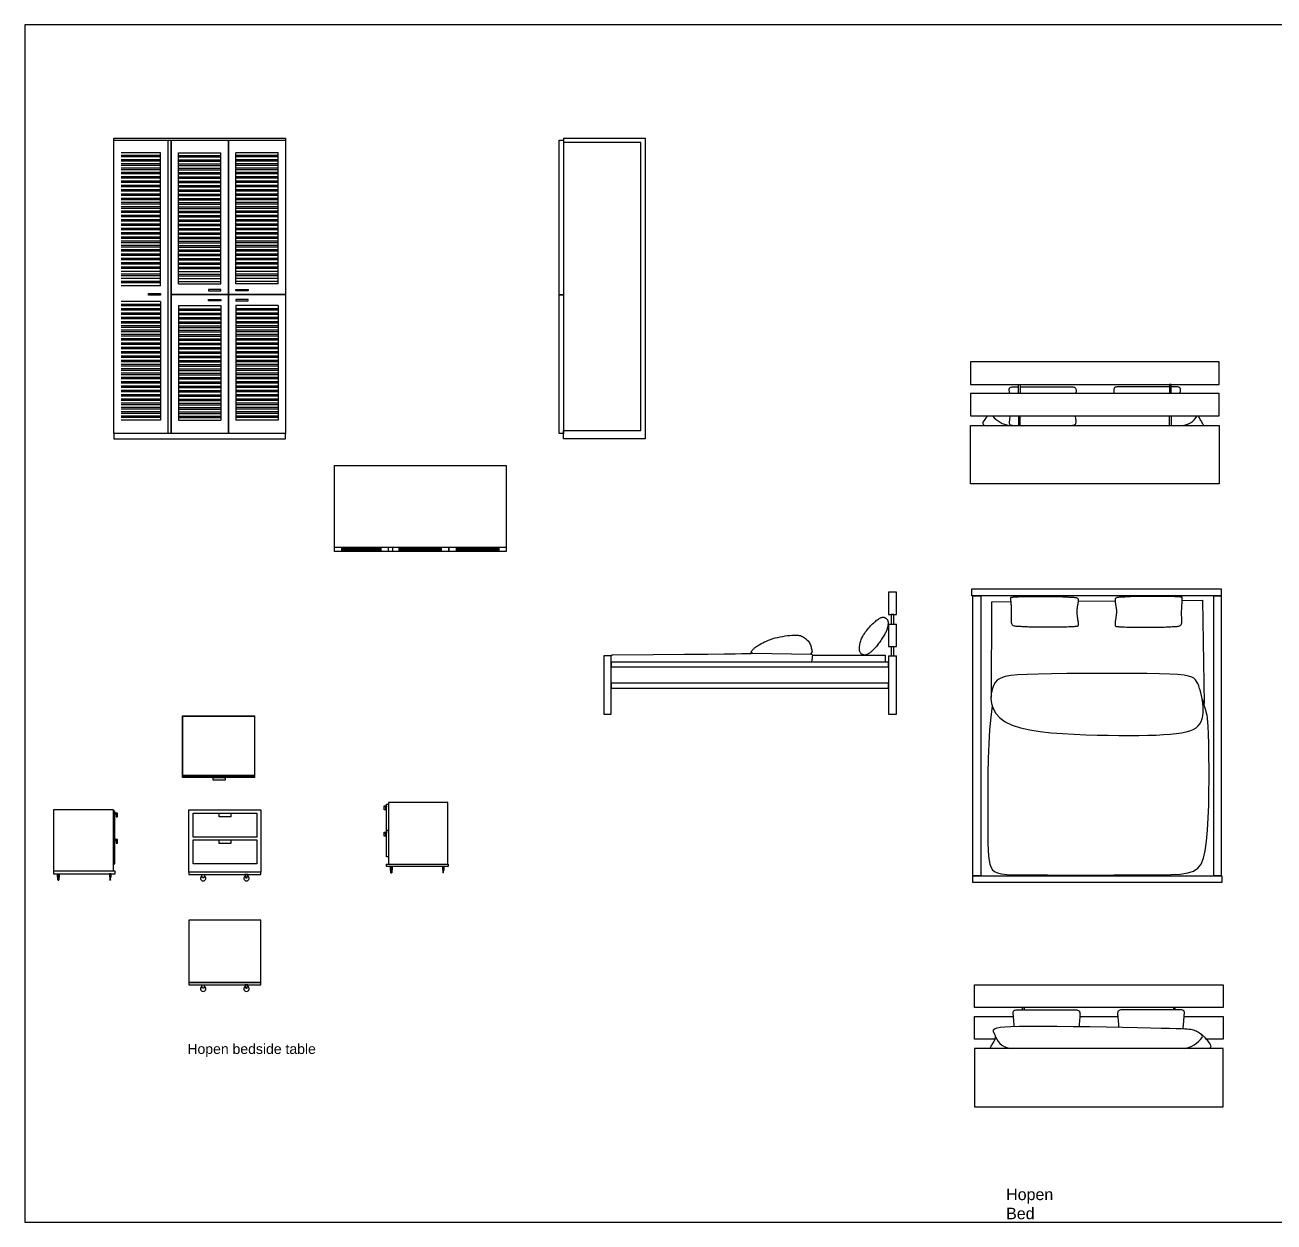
# Model space of a CAD drawing. Header units: millimetres. Extents: x 9 to 43, y 5 to 2792.
# Drawn here: x 8.66 to 17.38, y 4.63 to 12.99 of the extents above; entities that cross this region are included whole.
import ezdxf

# ---------------------------------------------------------------- set-up
doc = ezdxf.new("R2010")
doc.units = ezdxf.units.MM
doc.layers.add('ARREDI_interni - furniture', color=252, linetype='Continuous')
doc.styles.get("Standard").update_dxf_attribs({"font": 'arial.ttf'})

# ---------------------------------------------------------------- blocks, each defined once
blk = doc.blocks.new('A$C5D344876')
for points in [[(-77.89, 66.36), (-79.69, 66.36), (-79.69, 66.9), (-77.89, 66.9)], [(-79.69, 66.36), (-78.73, 66.36), (-78.73, 64.17), (-79.69, 64.17)], [(-77.89, 68.08), (-76.67, 68.08), (-76.67, 49.77), (-77.89, 49.77)], [(-76.67, 26.21), (-35.17, 26.21), (-35.17, 69.36), (-76.67, 69.36)], [(-77.89, 47.93), (-79.69, 47.93), (-79.69, 48.48), (-77.89, 48.48)], [(-79.69, 47.93), (-78.73, 47.93), (-78.73, 45.74), (-79.69, 45.74)], [(-77.89, 49.66), (-76.67, 49.66), (-76.67, 31.34), (-77.89, 31.34)], [(-78.02, 26.21), (-34.94, 26.21), (-34.94, 24.48), (-78.02, 24.48)]]:
    blk.add_lwpolyline(points, close=True)
for points in [[(-74.87, 22.08), (-75.12, 22.08), (-75.12, 24.48), (-74, 24.48), (-74, 22.08), (-74.26, 22.08)], [(-74.87, 22.3), (-74.89, 22.3), (-74.89, 24.25), (-74.23, 24.25), (-74.23, 22.3), (-74.26, 22.3)], [(-74.87, 23.48), (-74.8, 23.52), (-74.71, 23.54), (-74.62, 23.56), (-74.54, 23.57), (-74.45, 23.56), (-74.38, 23.54), (-74.31, 23.52), (-74.26, 23.48)], [(-74.87, 20.15), (-74.87, 23.48)], [(-74.87, 20.15), (-74.8, 20.11), (-74.71, 20.08), (-74.62, 20.07), (-74.54, 20.06), (-74.45, 20.07), (-74.38, 20.08), (-74.31, 20.11), (-74.26, 20.15)], [(-74.26, 23.48), (-74.26, 20.15)], [(-38.08, 22.08), (-37.84, 22.08), (-37.84, 24.48), (-38.95, 24.48), (-38.95, 22.08), (-38.7, 22.08)], [(-38.08, 22.3), (-38.06, 22.3), (-38.06, 24.25), (-38.73, 24.25), (-38.73, 22.3), (-38.7, 22.3)], [(-38.08, 23.48), (-38.16, 23.52), (-38.24, 23.54), (-38.33, 23.56), (-38.42, 23.57), (-38.5, 23.56), (-38.58, 23.54), (-38.65, 23.52), (-38.7, 23.48)], [(-38.7, 23.48), (-38.7, 20.15)], [(-38.08, 20.15), (-38.16, 20.11), (-38.24, 20.08), (-38.33, 20.07), (-38.42, 20.06), (-38.5, 20.07), (-38.58, 20.08), (-38.65, 20.11), (-38.7, 20.15)], [(-38.08, 20.15), (-38.08, 23.48)]]:
    blk.add_lwpolyline(points)
blk = doc.blocks.new('f4tbgh')
at = {"color": 7}
for p, q in [((148.51, 33.14), (154.07, 33.14)), ((148.51, 26.51), (154.07, 26.51)), ((148.51, 10.88), (154.07, 10.88)), ((53.54, 6.16), (94.3, 5.55)), ((148.51, 4.25), (154.07, 4.25))]:
    blk.add_line(p, q, dxfattribs=at)
for points in [[(154.07, 33.14), (154.07, 48.78), (148.51, 48.78), (148.51, 33.14)], [(148.51, 26.51), (148.51, 10.88)], [(152.21, 26.51), (152.21, 33.14), (150.35, 33.14), (150.35, 26.51)], [(154.07, 10.88), (154.07, 26.51)], [(-44.27, 5.04), (-15.79, 5.26), (6.1, 5.44), (22.32, 5.59), (33.76, 5.72), (41.34, 5.81), (45.96, 5.89), (48.53, 5.95), (49.96, 5.99), (51.01, 6.03), (51.84, 6.06), (52.48, 6.08), (52.95, 6.1), (53.27, 6.12), (53.46, 6.14), (53.54, 6.16), (53.54, 6.19), (53.47, 6.23), (53.35, 6.28), (53.21, 6.34), (53.05, 6.42), (52.89, 6.52), (52.75, 6.64), (52.65, 6.78), (52.61, 6.95), (52.63, 7.14), (52.71, 7.36), (52.84, 7.6), (53.02, 7.86), (53.24, 8.14), (53.49, 8.42), (53.75, 8.71), (54.03, 9), (54.31, 9.29), (54.61, 9.58), (54.94, 9.89), (55.33, 10.21), (55.78, 10.56), (56.31, 10.95), (56.94, 11.37), (57.68, 11.83), (58.54, 12.35), (59.53, 12.9), (60.64, 13.48), (61.86, 14.07), (63.18, 14.67), (64.6, 15.25), (66.12, 15.82), (67.72, 16.34), (69.4, 16.82), (71.14, 17.25), (72.89, 17.62), (74.64, 17.95), (76.35, 18.23), (78, 18.47), (79.55, 18.65), (80.97, 18.78), (82.24, 18.86), (83.37, 18.89), (84.39, 18.86), (85.31, 18.78), (86.14, 18.64), (86.92, 18.44), (87.66, 18.18), (88.37, 17.85), (89.07, 17.46), (89.77, 17), (90.44, 16.49), (91.08, 15.94), (91.69, 15.34), (92.25, 14.72), (92.76, 14.06), (93.21, 13.39), (93.59, 12.71), (93.91, 12.02), (94.17, 11.32), (94.39, 10.62), (94.57, 9.93), (94.72, 9.25), (94.85, 8.59), (94.97, 7.94), (95.08, 7.3), (95.15, 6.83)], [(150.35, 10.88), (150.35, 4.25), (152.21, 4.25), (152.21, 10.88)], [(95.28, 5.07), (95.25, 4.16), (95.17, 3.02), (95, 1.64), (94.75, 0)], [(95.22, 4.78), (146.12, 4.78), (146.19, 0)], [(148.51, 4.25), (148.51, -36.31), (154.07, -36.31), (154.07, 4.25)]]:
    blk.add_lwpolyline(points, dxfattribs=at)
for points in [[(128.24, 7.98), (128.15, 8.62), (128.12, 9.33), (128.14, 10.08), (128.2, 10.87), (128.32, 11.69), (128.47, 12.51), (128.65, 13.33), (128.87, 14.14), (129.12, 14.92), (129.39, 15.69), (129.7, 16.43), (130.05, 17.17), (130.44, 17.92), (130.87, 18.67), (131.35, 19.44), (131.88, 20.24), (132.47, 21.07), (133.1, 21.92), (133.77, 22.77), (134.47, 23.63), (135.19, 24.47), (135.92, 25.29), (136.66, 26.07), (137.39, 26.8), (138.11, 27.48), (138.81, 28.09), (139.5, 28.65), (140.16, 29.15), (140.79, 29.59), (141.39, 29.98), (141.96, 30.32), (142.49, 30.6), (142.97, 30.83), (143.41, 31.02), (143.83, 31.15), (144.21, 31.24), (144.56, 31.28), (144.89, 31.29), (145.21, 31.25), (145.51, 31.18), (145.81, 31.07), (146.09, 30.93), (146.36, 30.76), (146.62, 30.58), (146.86, 30.37), (147.08, 30.15), (147.29, 29.93), (147.47, 29.69), (147.64, 29.46), (147.78, 29.22), (147.89, 28.97), (147.99, 28.71), (148.06, 28.42), (148.12, 28.1), (148.15, 27.75), (148.16, 27.35), (148.15, 26.92), (148.12, 26.44), (148.06, 25.93), (147.99, 25.4), (147.89, 24.84), (147.76, 24.26), (147.61, 23.68), (147.44, 23.09), (147.24, 22.5), (147.02, 21.91), (146.76, 21.32), (146.48, 20.71), (146.17, 20.09), (145.82, 19.45), (145.45, 18.79), (145.04, 18.1), (144.6, 17.38), (144.13, 16.64), (143.64, 15.89), (143.13, 15.13), (142.6, 14.38), (142.08, 13.63), (141.55, 12.91), (141.02, 12.22), (140.5, 11.57), (140, 10.94), (139.49, 10.36), (139, 9.8), (138.51, 9.28), (138.02, 8.78), (137.53, 8.3), (137.04, 7.85), (136.54, 7.42), (136.05, 7.02), (135.57, 6.64), (135.09, 6.29), (134.62, 5.97), (134.16, 5.69), (133.72, 5.45), (133.3, 5.25), (132.9, 5.1), (132.52, 4.98), (132.16, 4.91), (131.81, 4.89), (131.46, 4.9), (131.12, 4.95), (130.79, 5.05), (130.45, 5.18), (130.1, 5.34), (129.76, 5.56), (129.43, 5.81), (129.12, 6.12), (128.84, 6.49), (128.59, 6.92), (128.39, 7.42)], [(-50.36, -36.31), (-45.07, -36.31), (-45.07, 4.25), (-50.36, 4.25)], [(-45.06, -3.44), (148.51, -3.44), (148.51, 0), (-45.06, 0)], [(-45.06, -18.28), (148.51, -18.28), (148.51, -14.84), (-45.06, -14.84)]]:
    blk.add_lwpolyline(points, close=True, dxfattribs=at)
for centre, radius, start, end in [((-44.13, 4.1), 0.955, 98.53246, 170.8917), ((92.13, 7.92), 3.22, 312.39381, 340.17281), ((93.86, 3.4), 2.19, 49.71895, 78.47329)]:
    blk.add_arc(centre, radius, start, end, dxfattribs=at)
blk = doc.blocks.new('32456')
at = {"color": 7}
for points in [[(6126.19, -4764.34), (5952.19, -4764.34), (5952.19, -4759.65), (6126.19, -4759.65)], [(5958.45, -4959.95), (5952.75, -4959.95), (5952.75, -4764.34), (5958.45, -4764.34)], [(5987.13, -4764.96), (5988.69, -4764.93), (5990.41, -4764.9), (5992.24, -4764.89), (5994.16, -4764.88), (5996.12, -4764.87), (5998.08, -4764.87), (6000.02, -4764.87), (6001.9, -4764.87), (6003.67, -4764.87), (6005.36, -4764.87), (6006.94, -4764.87), (6008.43, -4764.88), (6009.83, -4764.89), (6011.15, -4764.9), (6012.37, -4764.93), (6013.52, -4764.96), (6014.59, -4764.99), (6015.58, -4765.04), (6016.51, -4765.09), (6017.39, -4765.14), (6018.23, -4765.19), (6019.03, -4765.23), (6019.8, -4765.28), (6020.56, -4765.31), (6021.3, -4765.35), (6022.03, -4765.37), (6022.73, -4765.41), (6023.38, -4765.45), (6023.99, -4765.51), (6024.54, -4765.59), (6025.02, -4765.7), (6025.42, -4765.84), (6025.74, -4766.02), (6025.97, -4766.24), (6026.14, -4766.49), (6026.25, -4766.78), (6026.31, -4767.08), (6026.33, -4767.41), (6026.32, -4767.76), (6026.29, -4768.11), (6026.25, -4768.48), (6026.21, -4768.86), (6026.15, -4769.23), (6026.1, -4769.62), (6026.04, -4770), (6025.98, -4770.37), (6025.91, -4770.75), (6025.85, -4771.11), (6025.78, -4771.47), (6025.72, -4771.82), (6025.66, -4772.16), (6025.6, -4772.51), (6025.54, -4772.86), (6025.5, -4773.23), (6025.45, -4773.61), (6025.42, -4774), (6025.39, -4774.41), (6025.37, -4774.85), (6025.36, -4775.31), (6025.37, -4775.79), (6025.38, -4776.3), (6025.41, -4776.82), (6025.45, -4777.38), (6025.51, -4777.95), (6025.58, -4778.55), (6025.67, -4779.17), (6025.76, -4779.79), (6025.86, -4780.41), (6025.95, -4781.02), (6026.05, -4781.62), (6026.13, -4782.19), (6026.2, -4782.72), (6026.26, -4783.22), (6026.3, -4783.67), (6026.32, -4784.07), (6026.32, -4784.44), (6026.3, -4784.76), (6026.26, -4785.03), (6026.2, -4785.26), (6026.12, -4785.45), (6026.01, -4785.59), (6025.87, -4785.69), (6025.7, -4785.76), (6025.51, -4785.81), (6025.28, -4785.84), (6025.02, -4785.87), (6024.72, -4785.88), (6024.38, -4785.9), (6023.99, -4785.93), (6023.55, -4785.97), (6023.02, -4786.01), (6022.39, -4786.06), (6021.63, -4786.1), (6020.72, -4786.15), (6019.64, -4786.19), (6018.37, -4786.23), (6016.9, -4786.26), (6015.25, -4786.28), (6013.47, -4786.29), (6011.59, -4786.31), (6009.65, -4786.31), (6007.68, -4786.31), (6005.73, -4786.32), (6003.83, -4786.32), (6002.01, -4786.32), (6000.29, -4786.31), (5998.65, -4786.31), (5997.11, -4786.31), (5995.66, -4786.29), (5994.31, -4786.28), (5993.06, -4786.26), (5991.9, -4786.23), (5990.83, -4786.19), (5989.86, -4786.15), (5988.95, -4786.1), (5988.11, -4786.06), (5987.32, -4786.01), (5986.56, -4785.96), (5985.83, -4785.92), (5985.11, -4785.88), (5984.39, -4785.85), (5983.68, -4785.82), (5983, -4785.76), (5982.36, -4785.69), (5981.76, -4785.56), (5981.23, -4785.39), (5980.77, -4785.15), (5980.4, -4784.83), (5980.12, -4784.43), (5979.92, -4783.95), (5979.8, -4783.39), (5979.73, -4782.77), (5979.71, -4782.09), (5979.72, -4781.37), (5979.75, -4780.6), (5979.79, -4779.81), (5979.81, -4779), (5979.83, -4778.17), (5979.85, -4777.34), (5979.85, -4776.5), (5979.85, -4775.67), (5979.83, -4774.86), (5979.81, -4774.07), (5979.79, -4773.3), (5979.75, -4772.56), (5979.71, -4771.86), (5979.66, -4771.2), (5979.61, -4770.57), (5979.56, -4769.97), (5979.52, -4769.41), (5979.47, -4768.89), (5979.44, -4768.4), (5979.41, -4767.95), (5979.39, -4767.53), (5979.37, -4767.15), (5979.36, -4766.81), (5979.35, -4766.51), (5979.35, -4766.25), (5979.35, -4766.02), (5979.35, -4765.84), (5979.35, -4765.7), (5979.37, -4765.59), (5979.4, -4765.51), (5979.47, -4765.45), (5979.58, -4765.41), (5979.76, -4765.37), (5979.99, -4765.35), (5980.31, -4765.31), (5980.72, -4765.28), (5981.23, -4765.23), (5981.85, -4765.19), (5982.6, -4765.14), (5983.49, -4765.09), (5984.53, -4765.04), (5985.74, -4764.99)], [(6091.25, -4764.96), (6089.69, -4764.93), (6087.97, -4764.9), (6086.14, -4764.89), (6084.22, -4764.88), (6082.26, -4764.87), (6080.3, -4764.87), (6078.36, -4764.87), (6076.48, -4764.87), (6074.71, -4764.87), (6073.03, -4764.87), (6071.44, -4764.87), (6069.95, -4764.88), (6068.55, -4764.89), (6067.24, -4764.9), (6066.01, -4764.93), (6064.86, -4764.96), (6063.8, -4764.99), (6062.8, -4765.04), (6061.87, -4765.09), (6060.99, -4765.14), (6060.15, -4765.19), (6059.35, -4765.23), (6058.58, -4765.28), (6057.82, -4765.31), (6057.08, -4765.35), (6056.35, -4765.37), (6055.65, -4765.41), (6055, -4765.45), (6054.39, -4765.51), (6053.84, -4765.59), (6053.36, -4765.7), (6052.96, -4765.84), (6052.64, -4766.02), (6052.41, -4766.24), (6052.24, -4766.49), (6052.13, -4766.78), (6052.08, -4767.08), (6052.06, -4767.41), (6052.06, -4767.76), (6052.09, -4768.11), (6052.13, -4768.48), (6052.17, -4768.86), (6052.23, -4769.23), (6052.28, -4769.62), (6052.34, -4770), (6052.4, -4770.37), (6052.47, -4770.75), (6052.53, -4771.11), (6052.6, -4771.47), (6052.66, -4771.82), (6052.72, -4772.16), (6052.78, -4772.51), (6052.84, -4772.86), (6052.88, -4773.23), (6052.93, -4773.61), (6052.96, -4774), (6052.99, -4774.41), (6053.01, -4774.85), (6053.02, -4775.31), (6053.01, -4775.79), (6053, -4776.3), (6052.97, -4776.82), (6052.93, -4777.38), (6052.87, -4777.95), (6052.8, -4778.55), (6052.72, -4779.17), (6052.62, -4779.79), (6052.53, -4780.41), (6052.43, -4781.02), (6052.33, -4781.62), (6052.25, -4782.19), (6052.18, -4782.72), (6052.12, -4783.22), (6052.08, -4783.67), (6052.06, -4784.07), (6052.06, -4784.44), (6052.08, -4784.76), (6052.12, -4785.03), (6052.18, -4785.26), (6052.26, -4785.45), (6052.37, -4785.59), (6052.51, -4785.69), (6052.68, -4785.76), (6052.87, -4785.81), (6053.1, -4785.84), (6053.37, -4785.87), (6053.67, -4785.88), (6054, -4785.9), (6054.39, -4785.93), (6054.83, -4785.97), (6055.36, -4786.01), (6055.99, -4786.06), (6056.75, -4786.1), (6057.66, -4786.15), (6058.74, -4786.19), (6060.01, -4786.23), (6061.48, -4786.26), (6063.13, -4786.28), (6064.91, -4786.29), (6066.79, -4786.31), (6068.73, -4786.31), (6070.7, -4786.31), (6072.65, -4786.32), (6074.55, -4786.32), (6076.37, -4786.32), (6078.09, -4786.31), (6079.73, -4786.31), (6081.27, -4786.31), (6082.72, -4786.29), (6084.07, -4786.28), (6085.33, -4786.26), (6086.48, -4786.23), (6087.55, -4786.19), (6088.52, -4786.15), (6089.43, -4786.1), (6090.27, -4786.06), (6091.06, -4786.01), (6091.82, -4785.96), (6092.55, -4785.92), (6093.28, -4785.88), (6093.99, -4785.85), (6094.7, -4785.82), (6095.38, -4785.76), (6096.02, -4785.69), (6096.62, -4785.56), (6097.15, -4785.39), (6097.61, -4785.15), (6097.98, -4784.83), (6098.26, -4784.43), (6098.46, -4783.95), (6098.58, -4783.39), (6098.65, -4782.77), (6098.67, -4782.09), (6098.66, -4781.37), (6098.63, -4780.6), (6098.6, -4779.81), (6098.57, -4779), (6098.55, -4778.17), (6098.53, -4777.34), (6098.53, -4776.5), (6098.53, -4775.67), (6098.55, -4774.86), (6098.57, -4774.07), (6098.6, -4773.3), (6098.63, -4772.56), (6098.67, -4771.86), (6098.72, -4771.2), (6098.77, -4770.57), (6098.82, -4769.97), (6098.86, -4769.41), (6098.91, -4768.89), (6098.94, -4768.4), (6098.97, -4767.95), (6098.99, -4767.53), (6099.01, -4767.15), (6099.02, -4766.81), (6099.03, -4766.51), (6099.03, -4766.25), (6099.03, -4766.02), (6099.03, -4765.84), (6099.03, -4765.7), (6099.02, -4765.59), (6098.98, -4765.51), (6098.91, -4765.45), (6098.8, -4765.41), (6098.63, -4765.37), (6098.39, -4765.35), (6098.07, -4765.31), (6097.66, -4765.28), (6097.15, -4765.23), (6096.53, -4765.19), (6095.78, -4765.14), (6094.89, -4765.09), (6093.85, -4765.04), (6092.64, -4764.99)], [(6126.19, -4959.95), (6120.95, -4959.95), (6120.95, -4764.34), (6126.19, -4764.34)], [(5967.19, -4827.07), (5966.23, -4829.74), (5965.61, -4832.81), (5965.45, -4836.14), (5965.85, -4839.62), (5966.92, -4843.11), (5968.78, -4846.49), (5971.54, -4849.62), (5975.31, -4852.39), (5980.16, -4854.69), (5985.96, -4856.55), (5992.55, -4858.02), (5999.77, -4859.16), (6007.46, -4860.01), (6015.46, -4860.63), (6023.59, -4861.08), (6031.7, -4861.4), (6039.64, -4861.65), (6047.34, -4861.82), (6054.77, -4861.93), (6061.86, -4861.96), (6068.56, -4861.92), (6074.84, -4861.81), (6080.65, -4861.62), (6085.92, -4861.37), (6090.64, -4861.03), (6094.81, -4860.61), (6098.47, -4860.08), (6101.64, -4859.43), (6104.37, -4858.64), (6106.67, -4857.69), (6108.58, -4856.58), (6110.13, -4855.27), (6111.36, -4853.77), (6112.28, -4852.09), (6112.94, -4850.25), (6113.36, -4848.29), (6113.57, -4846.22), (6113.62, -4844.08), (6113.51, -4841.89), (6113.3, -4839.67), (6113, -4837.45), (6112.62, -4835.26), (6112.17, -4833.12), (6111.65, -4831.07), (6111.08, -4829.13), (6110.44, -4827.32), (6109.76, -4825.68), (6109.03, -4824.24), (6108.22, -4823), (6107.15, -4821.97), (6105.61, -4821.12), (6103.38, -4820.43), (6100.23, -4819.89), (6095.96, -4819.47), (6090.34, -4819.15), (6083.16, -4818.92), (6074.31, -4818.75), (6064.1, -4818.65), (6052.97, -4818.61), (6041.35, -4818.62), (6029.65, -4818.68), (6018.31, -4818.78), (6007.76, -4818.93), (5998.42, -4819.12), (5990.62, -4819.35), (5984.29, -4819.68), (5979.25, -4820.16), (5975.31, -4820.86), (5972.32, -4821.84), (5970.09, -4823.16), (5968.44, -4824.89)], [(6126.71, -4964.67), (5952.75, -4964.67), (5952.75, -4959.95), (6126.71, -4959.95)]]:
    blk.add_lwpolyline(points, close=True, dxfattribs=at)
for points in [[(5965.76, -4768.54), (5965.48, -4835.48)], [(5965.76, -4768.54), (5979.44, -4768.44)], [(6026.29, -4768.11), (6052.08, -4767.93)], [(6098.99, -4767.59), (6113.12, -4767.49), (6114.17, -4839.67)], [(5966.33, -4841.19), (5965.28, -4849.11), (5964.49, -4858.11), (5963.93, -4867.88), (5963.55, -4878.09), (5963.32, -4888.43), (5963.2, -4898.58), (5963.16, -4908.22), (5963.15, -4917.03), (5963.16, -4924.76), (5963.19, -4931.43), (5963.28, -4937.13), (5963.45, -4941.95), (5963.73, -4945.96), (5964.15, -4949.26), (5964.74, -4951.92), (5965.53, -4954.05), (5966.56, -4955.72), (5968, -4956.99), (5970.03, -4957.91), (5972.85, -4958.55), (5976.62, -4958.96), (5981.55, -4959.19), (5987.82, -4959.3), (5995.61, -4959.34), (6005, -4959.37), (6015.68, -4959.39), (6027.23, -4959.4), (6039.22, -4959.39), (6051.22, -4959.36), (6062.83, -4959.32), (6073.62, -4959.26), (6083.16, -4959.17), (6091.13, -4959.03), (6097.61, -4958.69), (6102.78, -4957.97), (6106.8, -4956.69), (6109.86, -4954.67), (6112.13, -4951.74), (6113.79, -4947.72), (6115.01, -4942.44), (6115.94, -4935.79), (6116.63, -4928.04), (6117.13, -4919.52), (6117.45, -4910.58), (6117.63, -4901.55), (6117.7, -4892.78), (6117.69, -4884.62), (6117.63, -4877.39), (6117.56, -4871.36), (6117.46, -4866.45), (6117.36, -4862.52), (6117.24, -4859.41), (6117.13, -4856.96), (6117.01, -4855.01), (6116.89, -4853.43), (6116.77, -4852.04), (6116.66, -4850.72), (6116.51, -4849.36), (6116.3, -4847.9), (6115.97, -4846.26), (6115.5, -4844.36), (6114.84, -4842.13), (6113.96, -4839.48), (6112.81, -4836.36)]]:
    blk.add_lwpolyline(points, dxfattribs=at)
blk = doc.blocks.new('sf6543')
at = {"color": 7}
for p, q in [((6091.55, -5187.6), (6091.55, -5181.01)), ((6092.85, -5181.01), (6092.85, -5187.6))]:
    blk.add_line(p, q, dxfattribs=at)
for points in [[(6126.19, -5143.19), (5952.75, -5143.19), (5952.75, -5158.95), (6126.19, -5158.95)], [(5952.75, -5187.6), (6126.19, -5187.6), (6126.19, -5228.28), (5952.75, -5228.28)]]:
    blk.add_lwpolyline(points, close=True, dxfattribs=at)
for points in [[(5979.87, -5165.25), (5979.82, -5164.52), (5979.78, -5163.92), (5979.75, -5163.41), (5979.73, -5162.96), (5979.73, -5162.54), (5979.75, -5162.16), (5979.81, -5161.83), (5979.93, -5161.54), (5980.11, -5161.29), (5980.37, -5161.08), (5980.71, -5160.91), (5981.15, -5160.79), (5981.7, -5160.7), (5982.37, -5160.64), (5983.16, -5160.61), (5984.08, -5160.6), (5985.15, -5160.61), (5986.09, -5160.61)], [(5986.09, -5165.25), (5986.09, -5158.95), (5987.39, -5158.95), (5987.39, -5165.25)], [(5987.39, -5160.63), (5987.76, -5160.63), (5989.31, -5160.64), (5991, -5160.65), (5992.83, -5160.66), (5994.77, -5160.66), (5996.8, -5160.67), (5998.89, -5160.67), (6001.04, -5160.67), (6003.21, -5160.67), (6005.4, -5160.67), (6007.56, -5160.67), (6009.69, -5160.66), (6011.75, -5160.66), (6013.72, -5160.66), (6015.58, -5160.65), (6017.3, -5160.63), (6018.86, -5160.62), (6020.24, -5160.6), (6021.43, -5160.59), (6022.47, -5160.59), (6023.35, -5160.63), (6024.09, -5160.7), (6024.7, -5160.81), (6025.2, -5160.99), (6025.59, -5161.24), (6025.88, -5161.57), (6026.09, -5161.97), (6026.23, -5162.44), (6026.31, -5162.97), (6026.34, -5163.57), (6026.32, -5164.22), (6026.27, -5164.92), (6026.24, -5165.25)], [(6091.55, -5160.63), (6091.18, -5160.63), (6089.63, -5160.64), (6087.94, -5160.65), (6086.11, -5160.66), (6084.17, -5160.66), (6082.14, -5160.67), (6080.05, -5160.67), (6077.9, -5160.67), (6075.73, -5160.67), (6073.54, -5160.67), (6071.38, -5160.67), (6069.25, -5160.66), (6067.19, -5160.66), (6065.22, -5160.66), (6063.36, -5160.65), (6061.64, -5160.63), (6060.08, -5160.62), (6058.71, -5160.6), (6057.51, -5160.59), (6056.47, -5160.59), (6055.59, -5160.63), (6054.85, -5160.7), (6054.24, -5160.81), (6053.74, -5160.99), (6053.35, -5161.24), (6053.06, -5161.57), (6052.85, -5161.97), (6052.71, -5162.44), (6052.63, -5162.97), (6052.61, -5163.57), (6052.62, -5164.22), (6052.67, -5164.92), (6052.7, -5165.25)], [(6092.85, -5165.25), (6092.85, -5158.95), (6091.55, -5158.95), (6091.55, -5165.25)], [(6099.07, -5165.25), (6099.12, -5164.52), (6099.16, -5163.92), (6099.19, -5163.41), (6099.21, -5162.96), (6099.22, -5162.54), (6099.19, -5162.16), (6099.13, -5161.83), (6099.01, -5161.54), (6098.83, -5161.29), (6098.57, -5161.08), (6098.23, -5160.91), (6097.79, -5160.79), (6097.24, -5160.7), (6096.57, -5160.64), (6095.78, -5160.61), (6094.86, -5160.6), (6093.79, -5160.61), (6092.85, -5160.61)], [(5979.87, -5165.25), (5952.75, -5165.25), (5952.75, -5181.01), (5964.45, -5181.01)], [(5964.48, -5180.98), (6126.19, -5181.01), (6126.19, -5165.25), (6099.07, -5165.25)], [(6099.07, -5165.25), (5979.87, -5165.25)], [(5964.48, -5180.98), (5964.07, -5181.45), (5963.3, -5182.4), (5962.58, -5183.36), (5961.92, -5184.34), (5961.38, -5185.3), (5961.21, -5186.23), (5961.72, -5187.12), (5962.61, -5187.6)], [(5980.01, -5180.99), (5979.82, -5183.72), (5979.78, -5184.32), (5979.75, -5184.82), (5979.73, -5185.28), (5979.73, -5185.7), (5979.75, -5186.07), (5979.81, -5186.41), (5979.93, -5186.7), (5980.11, -5186.95), (5980.37, -5187.16), (5980.71, -5187.33), (5981.15, -5187.45), (5981.7, -5187.54), (5982.37, -5187.59), (5983.16, -5187.62), (5984.08, -5187.63), (5985.15, -5187.63), (5986.38, -5187.62), (5987.76, -5187.61), (5989.31, -5187.59), (5991, -5187.59), (5992.83, -5187.58), (5994.77, -5187.57), (5996.8, -5187.57), (5998.89, -5187.57), (6001.04, -5187.57), (6003.21, -5187.57), (6005.4, -5187.57), (6007.56, -5187.57), (6009.69, -5187.57), (6011.75, -5187.58), (6013.72, -5187.58), (6015.58, -5187.59), (6017.3, -5187.6), (6018.86, -5187.62), (6020.24, -5187.64), (6021.43, -5187.65), (6022.47, -5187.64), (6023.35, -5187.61), (6024.09, -5187.54), (6024.7, -5187.42), (6025.2, -5187.25), (6025.59, -5187), (6025.88, -5186.67), (6026.09, -5186.27), (6026.23, -5185.8), (6026.31, -5185.26), (6026.34, -5184.67), (6026.32, -5184.02), (6026.27, -5183.32), (6026.07, -5180.99)], [(5986.09, -5180.99), (5986.09, -5187.62)], [(5987.39, -5187.61), (5987.39, -5180.99)], [(6115.5, -5187.6), (6115.37, -5187.34), (6115.14, -5186.94), (6114.86, -5186.46), (6114.54, -5185.93), (6114.19, -5185.35), (6113.83, -5184.75), (6113.45, -5184.12), (6113.08, -5183.5), (6112.73, -5182.89), (6112.41, -5182.29), (6112.12, -5181.7), (6111.89, -5181.12), (6111.85, -5181.01)]]:
    blk.add_lwpolyline(points, dxfattribs=at)
for centre, radius, start, end in [((5982.59, -5169.05), 18.76, 219.52559, 261.46428), ((6099.53, -5174.63), 12.98, 272.54224, 330.5694)]:
    blk.add_arc(centre, radius, start, end, dxfattribs=at)
blk = doc.blocks.new('sfada')
at = {"color": 7}
for points in [[(-86.72, 44.41), (86.72, 44.41), (86.72, 28.65), (-86.72, 28.65)], [(86.72, 0), (-86.72, 0), (-86.72, -40.68), (86.72, -40.68)]]:
    blk.add_lwpolyline(points, close=True, dxfattribs=at)
for points in [[(-59.03, 15.43), (-59.15, 16.86), (-59.31, 18.71), (-59.43, 20.2), (-59.53, 21.39), (-59.6, 22.33), (-59.65, 23.08), (-59.69, 23.68), (-59.72, 24.18), (-59.74, 24.64), (-59.75, 25.06), (-59.72, 25.43), (-59.66, 25.77), (-59.54, 26.06), (-59.36, 26.31), (-59.1, 26.52), (-58.76, 26.69), (-58.32, 26.81), (-57.77, 26.9), (-57.1, 26.95), (-56.31, 26.98), (-55.39, 26.99), (-54.32, 26.99), (-53.09, 26.98), (-51.71, 26.97), (-50.16, 26.95), (-48.47, 26.94), (-46.64, 26.94), (-44.7, 26.93), (-42.67, 26.93), (-40.58, 26.93), (-38.43, 26.93), (-36.26, 26.93), (-34.07, 26.93), (-31.91, 26.93), (-29.78, 26.93), (-27.72, 26.94), (-25.75, 26.94), (-23.89, 26.95), (-22.17, 26.96), (-20.61, 26.98), (-19.24, 27), (-18.04, 27.01), (-17, 27), (-16.12, 26.97), (-15.38, 26.9), (-14.77, 26.78), (-14.27, 26.6), (-13.88, 26.36), (-13.59, 26.03), (-13.38, 25.63), (-13.24, 25.16), (-13.16, 24.62), (-13.13, 24.03), (-13.15, 23.38), (-13.2, 22.68), (-13.26, 21.94), (-13.34, 21.16), (-13.42, 20.34), (-13.5, 19.49), (-13.57, 18.59), (-13.64, 17.65), (-13.69, 16.68), (-13.73, 15.66), (-13.73, 15.37)], [(-53.38, 26.98), (-53.38, 28.65), (-52.08, 28.65), (-52.08, 26.97)], [(58.89, 13.83), (59.15, 16.86), (59.31, 18.71), (59.43, 20.2), (59.53, 21.39), (59.6, 22.33), (59.65, 23.08), (59.69, 23.68), (59.72, 24.18), (59.74, 24.64), (59.75, 25.06), (59.72, 25.43), (59.66, 25.77), (59.54, 26.06), (59.36, 26.31), (59.1, 26.52), (58.76, 26.69), (58.32, 26.81), (57.77, 26.9), (57.1, 26.95), (56.31, 26.98), (55.39, 26.99), (54.32, 26.99), (53.09, 26.98), (51.71, 26.97), (50.16, 26.95), (48.47, 26.94), (46.64, 26.94), (44.7, 26.93), (42.67, 26.93), (40.58, 26.93), (38.43, 26.93), (36.26, 26.93), (34.07, 26.93), (31.91, 26.93), (29.78, 26.93), (27.72, 26.94), (25.75, 26.94), (23.89, 26.95), (22.17, 26.96), (20.61, 26.98), (19.24, 27), (18.04, 27.01), (17, 27), (16.12, 26.97), (15.38, 26.9), (14.77, 26.78), (14.27, 26.6), (13.88, 26.36), (13.59, 26.03), (13.38, 25.63), (13.24, 25.16), (13.16, 24.62), (13.13, 24.03), (13.15, 23.38), (13.2, 22.68), (13.26, 21.94), (13.34, 21.16), (13.42, 20.34), (13.5, 19.49), (13.57, 18.59), (13.64, 17.65), (13.69, 16.68), (13.73, 15.66), (13.73, 14.89)], [(53.38, 26.98), (53.38, 28.65), (52.08, 28.65), (52.08, 26.97)], [(-72.38, 6.59), (-86.72, 6.59), (-86.72, 22.35), (-59.6, 22.35)], [(-13.23, 22.35), (13.23, 22.35)], [(59.6, 22.35), (86.72, 22.35), (86.72, 6.59), (75.02, 6.59)], [(-76.03, 0), (-75.9, 0.25), (-75.67, 0.66), (-75.39, 1.13), (-75.07, 1.67), (-74.72, 2.24), (-74.35, 2.85), (-73.98, 3.47), (-73.61, 4.1), (-73.26, 4.71), (-72.94, 5.31), (-72.65, 5.9), (-72.42, 6.48), (-72.24, 7.05), (-72.14, 7.62), (-72.12, 8.18), (-72.2, 8.74), (-72.38, 9.31), (-72.63, 9.86), (-72.91, 10.42), (-73.18, 10.97), (-73.41, 11.51), (-73.55, 12.04), (-73.57, 12.55), (-73.43, 13.05), (-73.06, 13.54), (-72.3, 13.99), (-70.95, 14.41), (-68.8, 14.78), (-65.67, 15.1), (-61.35, 15.36), (-55.65, 15.54), (-48.36, 15.63)], [(-48.36, 15.63), (-39.41, 15.64), (-29.12, 15.57), (-17.93, 15.43), (-6.28, 15.26), (5.38, 15.05), (16.61, 14.83), (26.99, 14.62), (36.05, 14.42), (43.49, 14.26), (49.38, 14.12), (53.95, 14), (57.4, 13.89), (59.95, 13.78), (61.8, 13.67), (63.17, 13.53), (64.26, 13.37), (65.24, 13.17), (66.18, 12.93), (67.06, 12.64), (67.92, 12.3), (68.75, 11.9), (69.56, 11.43), (70.38, 10.89), (71.21, 10.27), (72.05, 9.57), (72.9, 8.79), (73.75, 7.96), (74.59, 7.07), (75.4, 6.15), (76.17, 5.2), (76.89, 4.23), (77.55, 3.26), (78.09, 2.3), (78.26, 1.36), (77.75, 0.48), (76.86, 0)]]:
    blk.add_lwpolyline(points, dxfattribs=at)
for centre, radius, start, end in [((70.31, 8.43), 1.99, 336.89265, 48.59847), ((-60.06, 12.96), 12.98, 201.62452, 267.45776), ((56.88, 18.55), 18.76, 278.53572, 324.45272)]:
    blk.add_arc(centre, radius, start, end, dxfattribs=at)

msp = doc.modelspace()

# ---------------------------------------------------------------- linework, layer by layer
msp.add_lwpolyline([(8.6585, 4.6348), (25.161, 4.6348), (25.161, 12.9936), (8.6585, 12.9936)], close=True)
at = {"layer": 'ARREDI_interni - furniture'}
for p, q in [((9.2783, 12.1896), (10.4783, 12.1896)), ((9.656, 12.1896), (9.656, 10.1407)), ((9.656, 12.1896), (9.656, 10.1407)), ((9.6791, 12.1896), (9.6791, 11.1126)), ((9.6791, 10.1407), (9.6791, 12.1896)), ((10.0775, 12.1896), (10.0775, 11.1126)), ((10.0775, 12.1896), (10.0775, 10.1407)), ((10.0791, 12.1896), (10.0791, 11.1126)), ((10.0791, 10.1407), (10.0791, 12.1896)), ((9.6043, 12.1009), (9.3308, 12.1009)), ((9.6043, 12.083), (9.3308, 12.083)), ((9.6043, 12.073), (9.3308, 12.073)), ((9.6043, 12.053), (9.3308, 12.053)), ((9.6043, 12.043), (9.3308, 12.043)), ((9.6043, 11.173), (9.6043, 12.1009)), ((9.7308, 11.1871), (9.7308, 12.1009)), ((9.7308, 12.1009), (10.0259, 12.1009)), ((9.7308, 12.083), (10.0259, 12.083)), ((9.7308, 12.073), (10.0259, 12.073)), ((9.7308, 12.053), (10.0259, 12.053)), ((9.7308, 12.043), (10.0259, 12.043)), ((10.0259, 11.1871), (10.0259, 12.1009)), ((10.1308, 11.1871), (10.1308, 12.1009)), ((10.4259, 12.1009), (10.1308, 12.1009)), ((10.4259, 12.083), (10.1308, 12.083)), ((10.4259, 12.073), (10.1308, 12.073)), ((10.4259, 12.053), (10.1308, 12.053)), ((10.4259, 12.043), (10.1308, 12.043)), ((10.4259, 11.1871), (10.4259, 12.1009)), ((9.6043, 12.023), (9.3308, 12.023)), ((9.6043, 12.013), (9.3308, 12.013)), ((9.6043, 11.993), (9.3308, 11.993)), ((9.6043, 11.983), (9.3308, 11.983)), ((9.6043, 11.963), (9.3308, 11.963)), ((9.6043, 11.953), (9.3308, 11.953)), ((9.7308, 12.023), (10.0259, 12.023)), ((9.7308, 12.013), (10.0259, 12.013)), ((9.7308, 11.993), (10.0259, 11.993)), ((9.7308, 11.983), (10.0259, 11.983)), ((9.7308, 11.963), (10.0259, 11.963)), ((9.7308, 11.953), (10.0259, 11.953)), ((10.4259, 12.023), (10.1308, 12.023)), ((10.4259, 12.013), (10.1308, 12.013)), ((10.4259, 11.993), (10.1308, 11.993)), ((10.4259, 11.983), (10.1308, 11.983)), ((10.4259, 11.963), (10.1308, 11.963)), ((10.4259, 11.953), (10.1308, 11.953)), ((9.6043, 11.933), (9.3308, 11.933)), ((9.6043, 11.923), (9.3308, 11.923)), ((9.6043, 11.903), (9.3308, 11.903)), ((9.6043, 11.893), (9.3308, 11.893)), ((9.6043, 11.873), (9.3308, 11.873)), ((9.6043, 11.863), (9.3308, 11.863)), ((9.7308, 11.933), (10.0259, 11.933)), ((9.7308, 11.923), (10.0259, 11.923)), ((9.7308, 11.903), (10.0259, 11.903)), ((9.7308, 11.893), (10.0259, 11.893)), ((9.7308, 11.873), (10.0259, 11.873)), ((9.7308, 11.863), (10.0259, 11.863)), ((10.4259, 11.933), (10.1308, 11.933)), ((10.4259, 11.923), (10.1308, 11.923)), ((10.4259, 11.903), (10.1308, 11.903)), ((10.4259, 11.893), (10.1308, 11.893)), ((10.4259, 11.873), (10.1308, 11.873)), ((10.4259, 11.863), (10.1308, 11.863)), ((9.6043, 11.843), (9.3308, 11.843)), ((9.6043, 11.833), (9.3308, 11.833)), ((9.6043, 11.813), (9.3308, 11.813)), ((9.6043, 11.803), (9.3308, 11.803)), ((9.6043, 11.783), (9.3308, 11.783)), ((9.6043, 11.773), (9.3308, 11.773)), ((9.7308, 11.843), (10.0259, 11.843)), ((9.7308, 11.833), (10.0259, 11.833)), ((9.7308, 11.813), (10.0259, 11.813)), ((9.7308, 11.803), (10.0259, 11.803)), ((9.7308, 11.783), (10.0259, 11.783)), ((9.7308, 11.773), (10.0259, 11.773)), ((10.4259, 11.843), (10.1308, 11.843)), ((10.4259, 11.833), (10.1308, 11.833)), ((10.4259, 11.813), (10.1308, 11.813)), ((10.4259, 11.803), (10.1308, 11.803)), ((10.4259, 11.783), (10.1308, 11.783)), ((10.4259, 11.773), (10.1308, 11.773)), ((9.6043, 11.753), (9.3308, 11.753)), ((9.6043, 11.743), (9.3308, 11.743)), ((9.6043, 11.723), (9.3308, 11.723)), ((9.6043, 11.713), (9.3308, 11.713)), ((9.6043, 11.693), (9.3308, 11.693)), ((9.7308, 11.753), (10.0259, 11.753)), ((9.7308, 11.743), (10.0259, 11.743)), ((9.7308, 11.723), (10.0259, 11.723)), ((9.7308, 11.713), (10.0259, 11.713)), ((9.7308, 11.693), (10.0259, 11.693)), ((10.4259, 11.753), (10.1308, 11.753)), ((10.4259, 11.743), (10.1308, 11.743)), ((10.4259, 11.723), (10.1308, 11.723)), ((10.4259, 11.713), (10.1308, 11.713)), ((10.4259, 11.693), (10.1308, 11.693)), ((9.6043, 11.683), (9.3308, 11.683)), ((9.6043, 11.663), (9.3308, 11.663)), ((9.6043, 11.653), (9.3308, 11.653)), ((9.6043, 11.633), (9.3308, 11.633)), ((9.6043, 11.623), (9.3308, 11.623)), ((9.6043, 11.603), (9.3308, 11.603)), ((9.7308, 11.683), (10.0259, 11.683)), ((9.7308, 11.663), (10.0259, 11.663)), ((9.7308, 11.653), (10.0259, 11.653)), ((9.7308, 11.633), (10.0259, 11.633)), ((9.7308, 11.623), (10.0259, 11.623)), ((9.7308, 11.603), (10.0259, 11.603)), ((10.4259, 11.683), (10.1308, 11.683)), ((10.4259, 11.663), (10.1308, 11.663)), ((10.4259, 11.653), (10.1308, 11.653)), ((10.4259, 11.633), (10.1308, 11.633)), ((10.4259, 11.623), (10.1308, 11.623)), ((10.4259, 11.603), (10.1308, 11.603)), ((9.6043, 11.593), (9.3308, 11.593)), ((9.6043, 11.573), (9.3308, 11.573)), ((9.6043, 11.563), (9.3308, 11.563)), ((9.6043, 11.543), (9.3308, 11.543)), ((9.6043, 11.533), (9.3308, 11.533)), ((9.6043, 11.513), (9.3308, 11.513)), ((9.7308, 11.593), (10.0259, 11.593)), ((9.7308, 11.573), (10.0259, 11.573)), ((9.7308, 11.563), (10.0259, 11.563)), ((9.7308, 11.543), (10.0259, 11.543)), ((9.7308, 11.533), (10.0259, 11.533)), ((9.7308, 11.513), (10.0259, 11.513)), ((10.4259, 11.593), (10.1308, 11.593)), ((10.4259, 11.573), (10.1308, 11.573)), ((10.4259, 11.563), (10.1308, 11.563)), ((10.4259, 11.543), (10.1308, 11.543)), ((10.4259, 11.533), (10.1308, 11.533)), ((10.4259, 11.513), (10.1308, 11.513)), ((9.6043, 11.503), (9.3308, 11.503)), ((9.6043, 11.483), (9.3308, 11.483)), ((9.6043, 11.473), (9.3308, 11.473)), ((9.6043, 11.453), (9.3308, 11.453)), ((9.6043, 11.443), (9.3308, 11.443)), ((9.6043, 11.423), (9.3308, 11.423)), ((9.7308, 11.503), (10.0259, 11.503)), ((9.7308, 11.483), (10.0259, 11.483)), ((9.7308, 11.473), (10.0259, 11.473)), ((9.7308, 11.453), (10.0259, 11.453)), ((9.7308, 11.443), (10.0259, 11.443)), ((9.7308, 11.423), (10.0259, 11.423)), ((10.4259, 11.503), (10.1308, 11.503)), ((10.4259, 11.483), (10.1308, 11.483)), ((10.4259, 11.473), (10.1308, 11.473)), ((10.4259, 11.453), (10.1308, 11.453)), ((10.4259, 11.443), (10.1308, 11.443)), ((10.4259, 11.423), (10.1308, 11.423)), ((9.6043, 11.413), (9.3308, 11.413)), ((9.6043, 11.393), (9.3308, 11.393)), ((9.6043, 11.383), (9.3308, 11.383)), ((9.6043, 11.363), (9.3308, 11.363)), ((9.6043, 11.353), (9.3308, 11.353)), ((9.7308, 11.413), (10.0259, 11.413)), ((9.7308, 11.393), (10.0259, 11.393)), ((9.7308, 11.383), (10.0259, 11.383)), ((9.7308, 11.363), (10.0259, 11.363)), ((9.7308, 11.353), (10.0259, 11.353)), ((10.4259, 11.413), (10.1308, 11.413)), ((10.4259, 11.393), (10.1308, 11.393)), ((10.4259, 11.383), (10.1308, 11.383)), ((10.4259, 11.363), (10.1308, 11.363)), ((10.4259, 11.353), (10.1308, 11.353)), ((9.6043, 11.333), (9.3308, 11.333)), ((9.6043, 11.323), (9.3308, 11.323)), ((9.6043, 11.303), (9.3308, 11.303)), ((9.6043, 11.293), (9.3308, 11.293)), ((9.6043, 11.273), (9.3308, 11.273)), ((9.6043, 11.253), (9.3308, 11.253)), ((9.7308, 11.333), (10.0259, 11.333)), ((9.7308, 11.323), (10.0259, 11.323)), ((9.7308, 11.303), (10.0259, 11.303)), ((9.7308, 11.293), (10.0259, 11.293)), ((9.7308, 11.273), (10.0259, 11.273)), ((9.7308, 11.253), (10.0259, 11.253)), ((10.4259, 11.333), (10.1308, 11.333)), ((10.4259, 11.323), (10.1308, 11.323)), ((10.4259, 11.303), (10.1308, 11.303)), ((10.4259, 11.293), (10.1308, 11.293)), ((10.4259, 11.273), (10.1308, 11.273)), ((10.4259, 11.253), (10.1308, 11.253)), ((9.6043, 11.243), (9.3308, 11.243)), ((9.6043, 11.223), (9.3308, 11.223)), ((9.6043, 11.203), (9.3308, 11.203)), ((9.6043, 11.193), (9.3308, 11.193)), ((9.6043, 11.173), (9.3308, 11.173)), ((9.7308, 11.243), (10.0259, 11.243)), ((9.7308, 11.223), (10.0259, 11.223)), ((9.7308, 11.203), (10.0259, 11.203)), ((9.7308, 11.1871), (10.0259, 11.1871)), ((10.4259, 11.243), (10.1308, 11.243)), ((10.4259, 11.223), (10.1308, 11.223)), ((10.4259, 11.203), (10.1308, 11.203)), ((10.4259, 11.1871), (10.1308, 11.1871)), ((10.0775, 11.1126), (9.6791, 11.1126)), ((10.0775, 11.1126), (9.6791, 11.1126)), ((9.6791, 11.1126), (10.4783, 11.1126)), ((9.6791, 11.1093), (9.6791, 10.1407)), ((10.0775, 11.1093), (9.6791, 11.1093)), ((10.4783, 11.1093), (9.6791, 11.1093)), ((10.0775, 11.1093), (10.0775, 10.1407)), ((10.4783, 11.1126), (10.0791, 11.1126)), ((10.4783, 11.1126), (10.0791, 11.1126)), ((10.0791, 11.1093), (10.0791, 10.1407)), ((10.4783, 11.1093), (10.0791, 11.1093)), ((12.3884, 11.1126), (12.4184, 11.1126)), ((12.3884, 11.1093), (12.4184, 11.1093)), ((9.6043, 11.0617), (9.3308, 11.0617)), ((9.6043, 11.0417), (9.3308, 11.0417)), ((9.6043, 11.0317), (9.3308, 11.0317)), ((9.6043, 11.0117), (9.3308, 11.0117)), ((9.6043, 11.0017), (9.3308, 11.0017)), ((9.6043, 11.0617), (9.6043, 10.2334)), ((9.7308, 11.0349), (10.0259, 11.0349)), ((9.7308, 11.0349), (9.7308, 10.2334)), ((9.7308, 11.0117), (10.0259, 11.0117)), ((9.7308, 11.0017), (10.0259, 11.0017)), ((10.0259, 11.0349), (10.0259, 10.2334)), ((10.4259, 11.0349), (10.1308, 11.0349)), ((10.1308, 11.0349), (10.1308, 10.2334)), ((10.4259, 11.0117), (10.1308, 11.0117)), ((10.4259, 11.0017), (10.1308, 11.0017)), ((10.4259, 11.0349), (10.4259, 10.2334)), ((9.6043, 10.9817), (9.3308, 10.9817)), ((9.6043, 10.9717), (9.3308, 10.9717)), ((9.6043, 10.9517), (9.3308, 10.9517)), ((9.6043, 10.9417), (9.3308, 10.9417)), ((9.6043, 10.9217), (9.3308, 10.9217)), ((9.6043, 10.9117), (9.3308, 10.9117)), ((9.7308, 10.9817), (10.0259, 10.9817)), ((9.7308, 10.9717), (10.0259, 10.9717)), ((9.7308, 10.9517), (10.0259, 10.9517)), ((9.7308, 10.9417), (10.0259, 10.9417)), ((9.7308, 10.9217), (10.0259, 10.9217)), ((9.7308, 10.9117), (10.0259, 10.9117)), ((10.4259, 10.9817), (10.1308, 10.9817)), ((10.4259, 10.9717), (10.1308, 10.9717)), ((10.4259, 10.9517), (10.1308, 10.9517)), ((10.4259, 10.9417), (10.1308, 10.9417)), ((10.4259, 10.9217), (10.1308, 10.9217)), ((10.4259, 10.9117), (10.1308, 10.9117)), ((9.6043, 10.8917), (9.3308, 10.8917)), ((9.6043, 10.8817), (9.3308, 10.8817)), ((9.6043, 10.8617), (9.3308, 10.8617)), ((9.6043, 10.8517), (9.3308, 10.8517)), ((9.6043, 10.8317), (9.3308, 10.8317)), ((9.6043, 10.8217), (9.3308, 10.8217)), ((9.7308, 10.8917), (10.0259, 10.8917)), ((9.7308, 10.8817), (10.0259, 10.8817)), ((9.7308, 10.8617), (10.0259, 10.8617)), ((9.7308, 10.8517), (10.0259, 10.8517)), ((9.7308, 10.8317), (10.0259, 10.8317)), ((9.7308, 10.8217), (10.0259, 10.8217)), ((10.4259, 10.8917), (10.1308, 10.8917)), ((10.4259, 10.8817), (10.1308, 10.8817)), ((10.4259, 10.8617), (10.1308, 10.8617)), ((10.4259, 10.8517), (10.1308, 10.8517)), ((10.4259, 10.8317), (10.1308, 10.8317)), ((10.4259, 10.8217), (10.1308, 10.8217)), ((9.6043, 10.8017), (9.3308, 10.8017)), ((9.6043, 10.7917), (9.3308, 10.7917)), ((9.6043, 10.7717), (9.3308, 10.7717)), ((9.6043, 10.7617), (9.3308, 10.7617)), ((9.6043, 10.7417), (9.3308, 10.7417)), ((9.6043, 10.7317), (9.3308, 10.7317)), ((9.7308, 10.8017), (10.0259, 10.8017)), ((9.7308, 10.7917), (10.0259, 10.7917)), ((9.7308, 10.7717), (10.0259, 10.7717)), ((9.7308, 10.7617), (10.0259, 10.7617)), ((9.7308, 10.7417), (10.0259, 10.7417)), ((9.7308, 10.7317), (10.0259, 10.7317)), ((10.4259, 10.8017), (10.1308, 10.8017)), ((10.4259, 10.7917), (10.1308, 10.7917)), ((10.4259, 10.7717), (10.1308, 10.7717)), ((10.4259, 10.7617), (10.1308, 10.7617)), ((10.4259, 10.7417), (10.1308, 10.7417)), ((10.4259, 10.7317), (10.1308, 10.7317)), ((9.6043, 10.7117), (9.3308, 10.7117)), ((9.6043, 10.7017), (9.3308, 10.7017)), ((9.6043, 10.6817), (9.3308, 10.6817)), ((9.6043, 10.6717), (9.3308, 10.6717)), ((9.6043, 10.6517), (9.3308, 10.6517)), ((9.6043, 10.6417), (9.3308, 10.6417)), ((9.7308, 10.7117), (10.0259, 10.7117)), ((9.7308, 10.7017), (10.0259, 10.7017)), ((9.7308, 10.6817), (10.0259, 10.6817)), ((9.7308, 10.6717), (10.0259, 10.6717)), ((9.7308, 10.6517), (10.0259, 10.6517)), ((9.7308, 10.6417), (10.0259, 10.6417)), ((10.4259, 10.7117), (10.1308, 10.7117)), ((10.4259, 10.7017), (10.1308, 10.7017)), ((10.4259, 10.6817), (10.1308, 10.6817)), ((10.4259, 10.6717), (10.1308, 10.6717)), ((10.4259, 10.6517), (10.1308, 10.6517)), ((10.4259, 10.6417), (10.1308, 10.6417)), ((9.6043, 10.6217), (9.3308, 10.6217)), ((9.6043, 10.6117), (9.3308, 10.6117)), ((9.6043, 10.5917), (9.3308, 10.5917)), ((9.6043, 10.5817), (9.3308, 10.5817)), ((9.6043, 10.5617), (9.3308, 10.5617)), ((9.6043, 10.5517), (9.3308, 10.5517)), ((9.7308, 10.6217), (10.0259, 10.6217)), ((9.7308, 10.6117), (10.0259, 10.6117)), ((9.7308, 10.5917), (10.0259, 10.5917)), ((9.7308, 10.5817), (10.0259, 10.5817)), ((9.7308, 10.5617), (10.0259, 10.5617)), ((9.7308, 10.5517), (10.0259, 10.5517)), ((10.4259, 10.6217), (10.1308, 10.6217)), ((10.4259, 10.6117), (10.1308, 10.6117)), ((10.4259, 10.5917), (10.1308, 10.5917)), ((10.4259, 10.5817), (10.1308, 10.5817)), ((10.4259, 10.5617), (10.1308, 10.5617)), ((10.4259, 10.5517), (10.1308, 10.5517)), ((9.6043, 10.5317), (9.3308, 10.5317)), ((9.6043, 10.5217), (9.3308, 10.5217)), ((9.6043, 10.5017), (9.3308, 10.5017)), ((9.6043, 10.4917), (9.3308, 10.4917)), ((9.6043, 10.4717), (9.3308, 10.4717)), ((9.7308, 10.5317), (10.0259, 10.5317)), ((9.7308, 10.5217), (10.0259, 10.5217)), ((9.7308, 10.5017), (10.0259, 10.5017)), ((9.7308, 10.4917), (10.0259, 10.4917)), ((9.7308, 10.4717), (10.0259, 10.4717)), ((10.4259, 10.5317), (10.1308, 10.5317)), ((10.4259, 10.5217), (10.1308, 10.5217)), ((10.4259, 10.5017), (10.1308, 10.5017)), ((10.4259, 10.4917), (10.1308, 10.4917)), ((10.4259, 10.4717), (10.1308, 10.4717)), ((9.6043, 10.4617), (9.3308, 10.4617)), ((9.6043, 10.4417), (9.3308, 10.4417)), ((9.6043, 10.4317), (9.3308, 10.4317)), ((9.6043, 10.4117), (9.3308, 10.4117)), ((9.6043, 10.4017), (9.3308, 10.4017)), ((9.6043, 10.3817), (9.3308, 10.3817)), ((9.7308, 10.4617), (10.0259, 10.4617)), ((9.7308, 10.4417), (10.0259, 10.4417)), ((9.7308, 10.4317), (10.0259, 10.4317)), ((9.7308, 10.4117), (10.0259, 10.4117)), ((9.7308, 10.4017), (10.0259, 10.4017)), ((9.7308, 10.3817), (10.0259, 10.3817)), ((10.4259, 10.4617), (10.1308, 10.4617)), ((10.4259, 10.4417), (10.1308, 10.4417)), ((10.4259, 10.4317), (10.1308, 10.4317)), ((10.4259, 10.4117), (10.1308, 10.4117)), ((10.4259, 10.4017), (10.1308, 10.4017)), ((10.4259, 10.3817), (10.1308, 10.3817)), ((9.6043, 10.3717), (9.3308, 10.3717)), ((9.6043, 10.3517), (9.3308, 10.3517)), ((9.6043, 10.3417), (9.3308, 10.3417)), ((9.6043, 10.3217), (9.3308, 10.3217)), ((9.6043, 10.3117), (9.3308, 10.3117)), ((9.6043, 10.2917), (9.3308, 10.2917)), ((9.7308, 10.3717), (10.0259, 10.3717)), ((9.7308, 10.3517), (10.0259, 10.3517)), ((9.7308, 10.3417), (10.0259, 10.3417)), ((9.7308, 10.3217), (10.0259, 10.3217)), ((9.7308, 10.3117), (10.0259, 10.3117)), ((9.7308, 10.2917), (10.0259, 10.2917)), ((10.4259, 10.3717), (10.1308, 10.3717)), ((10.4259, 10.3517), (10.1308, 10.3517)), ((10.4259, 10.3417), (10.1308, 10.3417)), ((10.4259, 10.3217), (10.1308, 10.3217)), ((10.4259, 10.3117), (10.1308, 10.3117)), ((10.4259, 10.2917), (10.1308, 10.2917)), ((9.6043, 10.2817), (9.3308, 10.2817)), ((9.6043, 10.2617), (9.3308, 10.2617)), ((9.6043, 10.2517), (9.3308, 10.2517)), ((9.6043, 10.2334), (9.3308, 10.2334)), ((9.7308, 10.2817), (10.0259, 10.2817)), ((9.7308, 10.2617), (10.0259, 10.2617)), ((9.7308, 10.2517), (10.0259, 10.2517)), ((9.7308, 10.2334), (10.0259, 10.2334)), ((10.4259, 10.2817), (10.1308, 10.2817)), ((10.4259, 10.2617), (10.1308, 10.2617)), ((10.4259, 10.2517), (10.1308, 10.2517)), ((10.4259, 10.2334), (10.1308, 10.2334)), ((10.8183, 9.3473), (12.0183, 9.3473)), ((10.8708, 9.3173), (10.8708, 9.3473)), ((10.8708, 9.326), (10.8708, 9.3378)), ((10.8708, 9.3378), (11.1443, 9.3378)), ((11.1443, 9.3173), (11.1443, 9.3473)), ((11.196, 9.3173), (11.196, 9.3473)), ((11.2272, 9.3173), (11.2272, 9.3473)), ((11.2708, 9.3173), (11.2708, 9.3473)), ((11.2708, 9.326), (11.2708, 9.3378)), ((11.2708, 9.3378), (11.5659, 9.3378)), ((11.5659, 9.3173), (11.5659, 9.3473)), ((11.6175, 9.3173), (11.6175, 9.3473)), ((11.6191, 9.3173), (11.6191, 9.3473)), ((11.6706, 9.3173), (11.6706, 9.3473)), ((11.6706, 9.3378), (11.9658, 9.3378)), ((11.9658, 9.3473), (11.9658, 9.3173)), ((11.9658, 9.3378), (11.9658, 9.326)), ((11.1443, 9.326), (10.8708, 9.326)), ((11.5659, 9.326), (11.2708, 9.326)), ((11.9658, 9.326), (11.6706, 9.326)), ((9.7593, 8.1697), (10.2632, 8.1697)), ((9.7593, 7.7395), (9.7593, 8.1697)), ((10.2632, 7.7395), (10.2632, 8.1697)), ((10.2632, 7.7395), (9.7593, 7.7395))]:
    msp.add_line(p, q, dxfattribs=at)
for points in [[(9.2783, 10.1407), (9.2783, 10.103), (10.4783, 10.103), (10.4783, 10.1407), (9.2783, 10.1407), (9.2783, 12.203), (10.4783, 12.203), (10.4783, 10.1407)], [(12.4184, 12.203), (12.4184, 10.1407), (12.3884, 10.1407), (12.3884, 12.1896), (12.4184, 12.1896)], [(12.4184, 12.203), (12.9884, 12.203), (12.9884, 10.103), (12.4184, 10.103), (12.4184, 10.163), (12.9584, 10.163), (12.9584, 12.173), (12.4184, 12.173)], [(10.8183, 9.9173), (12.0183, 9.9173), (12.0183, 9.3173), (10.8183, 9.3173), (10.8183, 9.9173)]]:
    msp.add_lwpolyline(points, dxfattribs=at)
for points in [[(9.52, 11.118), (9.6046, 11.118), (9.6046, 11.1067), (9.52, 11.1067)], [(10.0252, 11.1473), (9.9406, 11.1473), (9.9406, 11.136), (10.0252, 11.136)], [(10.0252, 11.0664), (9.9406, 11.0664), (9.9406, 11.0777), (10.0252, 11.0777)], [(10.1314, 11.1473), (10.216, 11.1473), (10.216, 11.136), (10.1314, 11.136)], [(10.1314, 11.0664), (10.216, 11.0664), (10.216, 11.0777), (10.1314, 11.0777)], [(10.2615, 7.7528), (9.761, 7.7528), (9.761, 8.1662), (10.2615, 8.1662)], [(9.7626, 7.7494), (10.2615, 7.7494), (10.2615, 7.7395), (9.7626, 7.7395)], [(9.9724, 7.7395), (10.055, 7.7395), (10.055, 7.7213), (9.9724, 7.7213)], [(10.3054, 7.5138), (10.3054, 7.0783), (9.8014, 7.0783), (9.8014, 7.5138)], [(10.2763, 7.4899), (10.2763, 7.3226), (9.8332, 7.3226), (9.8332, 7.4899)], [(10.0958, 7.4899), (10.0958, 7.4633), (10.0136, 7.4633), (10.0136, 7.4899)], [(10.2763, 7.304), (10.2763, 7.1367), (9.8332, 7.1367), (9.8332, 7.304)], [(10.0958, 7.304), (10.0958, 7.2774), (10.0136, 7.2774), (10.0136, 7.304)], [(10.3054, 7.0623), (10.3054, 7.0783), (9.8014, 7.0783), (9.8014, 7.0623)], [(9.9128, 7.0623), (9.9075, 7.0385), (9.8969, 7.0385), (9.8916, 7.0623)], [(10.194, 7.0623), (10.1993, 7.0385), (10.2099, 7.0385), (10.2152, 7.0623)], [(10.3054, 6.7419), (9.8014, 6.7419), (9.8014, 6.3065), (10.3054, 6.3065)], [(10.3054, 6.2905), (10.3054, 6.3065), (9.8014, 6.3065), (9.8014, 6.2905)], [(9.9128, 6.2905), (9.9075, 6.2667), (9.8969, 6.2667), (9.8916, 6.2905)], [(10.194, 6.2905), (10.1993, 6.2667), (10.2099, 6.2667), (10.2152, 6.2905)]]:
    msp.add_lwpolyline(points, close=True, dxfattribs=at)
for centre in [(9.9022, 7.0358), (10.2046, 7.0358), (9.9022, 6.264), (10.2046, 6.264)]:
    msp.add_arc(centre, 0.0186, 116.8833, 63.1167, dxfattribs=at)

# ---------------------------------------------------------------- block references
at = {"layer": 'ARREDI_interni - furniture', "color": 7, "xscale": 0.01, "yscale": 0.01, "zscale": 0.01}
for name, p in [('sf6543', (-44.2672, 62.0734)), ('f4tbgh', (13.2024, 8.5449)), ('32456', (-44.2521, 56.6517)), ('sfada', (16.1551, 5.8467))]:
    msp.add_blockref(name, p, dxfattribs=at)
at = {"layer": 'ARREDI_interni - furniture', "yscale": 0.01, "zscale": 0.01}
for p, xscale in [((8.5079, 6.8219), -0.01), ((11.9622, 6.8716), 0.01)]:
    msp.add_blockref('A$C5D344876', p, dxfattribs=dict(at, xscale=xscale))

# ---------------------------------------------------------------- texts
at = {"insert": (9.7923, 5.8785), "char_height": 0.07, "attachment_point": 1}
msp.add_mtext_dynamic_manual_height_columns('Hopen bedside table', width=1.309845, gutter_width=12.5, heights=[0], dxfattribs=at)
at = {"color": 7, "insert": (15.508, 4.8678), "char_height": 0.08, "attachment_point": 1}
msp.add_mtext_dynamic_manual_height_columns('Hopen Bed', width=0.08, gutter_width=1, heights=[0], dxfattribs=at)

doc.saveas('drawing.dxf')
